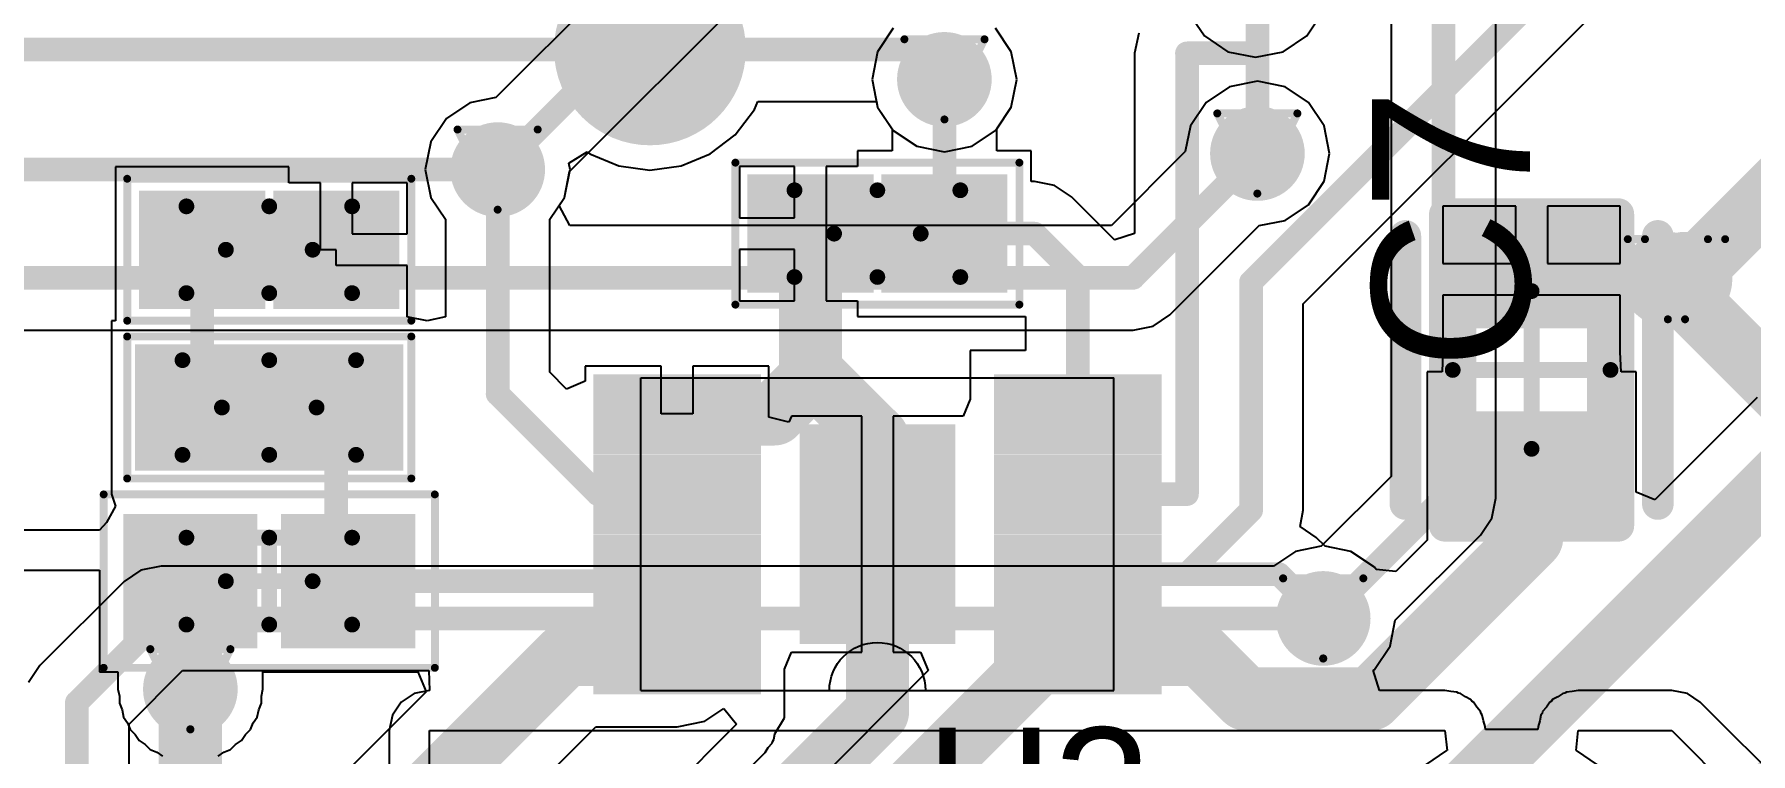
# Model space of a CAD drawing. Header units: millimetres. Extents: x 9.6 to 105, y 7.6 to 66.9.
# Drawn here: x 84.62 to 95.5, y 15.09 to 19.65 of the extents above; entities that cross this region are included whole.
import ezdxf

# ---------------------------------------------------------------- set-up
doc = ezdxf.new("R2010")
doc.units = ezdxf.units.MM
for name, color, linetype in [('BottomLayer', 5, 'Continuous'), ('BottomPaste', 16, 'Continuous'), ('BottomSolder', 6, 'Continuous'), ('DrillDrawing', 1, 'Continuous'), ('Mechanical13', 56, 'Continuous'), ('Mechanical15', 56, 'Continuous'), ('Mechanical16', 56, 'Continuous'), ('Mechanical2', 216, 'Continuous'), ('Mechanical3', 76, 'Continuous'), ('Mechanical5', 56, 'Continuous'), ('TopLayer', 1, 'Continuous'), ('TopOverlay', 2, 'Continuous'), ('TopPaste', 8, 'Continuous'), ('TopSolder', 216, 'Continuous'), ('ViaHoleLayer', 16, 'Continuous')]:
    doc.layers.add(name, color=color, linetype=linetype)
doc.styles.add('Arial', font='arial.ttf', dxfattribs={"height": 0.2})

msp = doc.modelspace()

# ---------------------------------------------------------------- hatches: boundary and pattern name
at = {"layer": 'BottomLayer'}
h = msp.add_hatch(color=5, dxfattribs=at)
edge = h.paths.add_edge_path()
edge.add_arc((88.519, 19.558), 0.508, 0, 360)
h = msp.add_hatch(color=5, dxfattribs=at)
edge = h.paths.add_edge_path()
edge.add_arc((90.385, 19.368), 0.2, 0, 360)
h = msp.add_hatch(color=5, dxfattribs=at)
edge = h.paths.add_edge_path()
edge.add_arc((92.369, 18.898), 0.2, 0, 360)
h = msp.add_hatch(color=5, dxfattribs=at)
edge = h.paths.add_edge_path()
edge.add_arc((87.554, 18.796), 0.2, 0, 360)
h = msp.add_hatch(color=5, dxfattribs=at)
edge = h.paths.add_edge_path()
edge.add_arc((94.971, 18.101), 0.2, 0, 360)
h = msp.add_hatch(color=5, dxfattribs=at)
edge = h.paths.add_edge_path()
edge.add_arc((95.079, 18.101), 0.2, 0, 360)
h = msp.add_hatch(color=5, dxfattribs=at)
edge = h.paths.add_edge_path()
edge.add_arc((92.786, 15.951), 0.2, 0, 360)
h = msp.add_hatch(color=5, dxfattribs=at)
edge = h.paths.add_edge_path()
edge.add_arc((85.606, 15.502), 0.2, 0, 360)
at = {"layer": 'BottomPaste'}
h = msp.add_hatch(color=16, dxfattribs=at)
edge = h.paths.add_edge_path()
edge.add_arc((88.519, 19.558), 0.458, 0, 360)
at = {"layer": 'BottomSolder'}
h = msp.add_hatch(color=6, dxfattribs=at)
edge = h.paths.add_edge_path()
edge.add_arc((88.519, 19.558), 0.608, 0, 360)
h = msp.add_hatch(color=6, dxfattribs=at)
edge = h.paths.add_edge_path()
edge.add_arc((90.385, 19.368), 0.3, 0, 360)
h = msp.add_hatch(color=6, dxfattribs=at)
edge = h.paths.add_edge_path()
edge.add_arc((92.369, 18.898), 0.3, 0, 360)
h = msp.add_hatch(color=6, dxfattribs=at)
edge = h.paths.add_edge_path()
edge.add_arc((87.554, 18.796), 0.3, 0, 360)
h = msp.add_hatch(color=6, dxfattribs=at)
edge = h.paths.add_edge_path()
edge.add_arc((94.971, 18.101), 0.3, 0, 360)
h = msp.add_hatch(color=6, dxfattribs=at)
edge = h.paths.add_edge_path()
edge.add_arc((95.079, 18.101), 0.3, 0, 360)
h = msp.add_hatch(color=6, dxfattribs=at)
edge = h.paths.add_edge_path()
edge.add_arc((92.786, 15.951), 0.3, 0, 360)
h = msp.add_hatch(color=6, dxfattribs=at)
edge = h.paths.add_edge_path()
edge.add_arc((85.606, 15.502), 0.3, 0, 360)
at = {"layer": 'TopLayer'}
h = msp.add_hatch(color=1, dxfattribs=at)
edge = h.paths.add_edge_path()
edge.add_arc((90.385, 19.368), 0.2, 0, 360)
h = msp.add_hatch(color=1, dxfattribs=at)
edge = h.paths.add_edge_path()
edge.add_arc((92.369, 18.898), 0.2, 0, 360)
h = msp.add_hatch(color=1, dxfattribs=at)
edge = h.paths.add_edge_path()
edge.add_arc((87.554, 18.796), 0.2, 0, 360)
for points in [[(89.236, 18.115), (89.236, 18.665), (89.836, 18.665), (89.836, 18.115)], [(90.085, 18.115), (90.085, 18.665), (90.685, 18.665), (90.685, 18.115)], [(85.981, 18.563), (85.981, 18.013), (85.381, 18.013), (85.381, 18.563)], [(86.831, 18.563), (86.831, 18.013), (86.231, 18.013), (86.231, 18.563)], [(93.695, 17.789), (93.695, 18.414), (94.519, 18.414), (94.519, 17.789)], [(85.356, 16.988), (85.356, 17.588), (86.006, 17.588), (86.006, 16.988)], [(86.206, 16.988), (86.206, 17.588), (86.856, 17.588), (86.856, 16.988)], [(89.122, 17.094), (88.259, 17.094), (88.259, 17.399), (89.122, 17.399)], [(91.662, 17.094), (90.799, 17.094), (90.799, 17.399), (91.662, 17.399)], [(93.695, 16.639), (93.695, 17.264), (94.519, 17.264), (94.519, 16.639)], [(90.354, 15.888), (89.567, 15.888), (89.567, 17.082), (90.354, 17.082)], [(89.122, 16.586), (88.259, 16.586), (88.259, 16.891), (89.122, 16.891)], [(91.662, 16.586), (90.799, 16.586), (90.799, 16.891), (91.662, 16.891)], [(85.281, 15.862), (85.281, 16.512), (85.931, 16.512), (85.931, 15.862)], [(86.281, 15.862), (86.281, 16.512), (86.931, 16.512), (86.931, 15.862)], [(89.122, 16.078), (88.259, 16.078), (88.259, 16.383), (89.122, 16.383)], [(91.662, 16.078), (90.799, 16.078), (90.799, 16.383), (91.662, 16.383)], [(89.122, 15.57), (88.259, 15.57), (88.259, 15.875), (89.122, 15.875)], [(91.662, 15.57), (90.799, 15.57), (90.799, 15.875), (91.662, 15.875)]]:
    msp.add_hatch(color=1, dxfattribs=at).paths.add_polyline_path(points)
h = msp.add_hatch(color=1, dxfattribs=at)
edge = h.paths.add_edge_path()
edge.add_arc((94.971, 18.101), 0.2, 0, 360)
h = msp.add_hatch(color=1, dxfattribs=at)
edge = h.paths.add_edge_path()
edge.add_arc((95.079, 18.101), 0.2, 0, 360)
h = msp.add_hatch(color=1, dxfattribs=at)
edge = h.paths.add_edge_path()
edge.add_arc((92.786, 15.951), 0.2, 0, 360)
h = msp.add_hatch(color=1, dxfattribs=at)
edge = h.paths.add_edge_path()
edge.add_arc((85.606, 15.502), 0.2, 0, 360)
at = {"layer": 'TopPaste'}
for points in [[(89.286, 18.165), (89.286, 18.615), (89.786, 18.615), (89.786, 18.165)], [(90.135, 18.165), (90.135, 18.615), (90.635, 18.615), (90.635, 18.165)], [(85.931, 18.513), (85.931, 18.063), (85.431, 18.063), (85.431, 18.513)], [(86.781, 18.513), (86.781, 18.063), (86.281, 18.063), (86.281, 18.513)], [(93.695, 17.789), (93.695, 18.414), (94.519, 18.414), (94.519, 17.789)], [(85.406, 17.038), (85.406, 17.538), (85.956, 17.538), (85.956, 17.038)], [(86.256, 17.038), (86.256, 17.538), (86.806, 17.538), (86.806, 17.038)], [(89.072, 17.144), (88.309, 17.144), (88.309, 17.349), (89.072, 17.349)], [(91.612, 17.144), (90.849, 17.144), (90.849, 17.349), (91.612, 17.349)], [(93.695, 16.639), (93.695, 17.264), (94.519, 17.264), (94.519, 16.639)], [(90.304, 15.938), (89.617, 15.938), (89.617, 17.032), (90.304, 17.032)], [(89.072, 16.636), (88.309, 16.636), (88.309, 16.841), (89.072, 16.841)], [(91.612, 16.636), (90.849, 16.636), (90.849, 16.841), (91.612, 16.841)], [(85.331, 15.912), (85.331, 16.462), (85.881, 16.462), (85.881, 15.912)], [(86.331, 15.912), (86.331, 16.462), (86.881, 16.462), (86.881, 15.912)], [(89.072, 16.128), (88.309, 16.128), (88.309, 16.333), (89.072, 16.333)], [(91.612, 16.128), (90.849, 16.128), (90.849, 16.333), (91.612, 16.333)], [(89.072, 15.62), (88.309, 15.62), (88.309, 15.825), (89.072, 15.825)], [(91.612, 15.62), (90.849, 15.62), (90.849, 15.825), (91.612, 15.825)]]:
    msp.add_hatch(color=8, dxfattribs=at).paths.add_polyline_path(points)
at = {"layer": 'TopSolder'}
h = msp.add_hatch(color=216, dxfattribs=at)
edge = h.paths.add_edge_path()
edge.add_arc((90.385, 19.368), 0.3, 0, 360)
h = msp.add_hatch(color=216, dxfattribs=at)
edge = h.paths.add_edge_path()
edge.add_arc((92.369, 18.898), 0.3, 0, 360)
h = msp.add_hatch(color=216, dxfattribs=at)
edge = h.paths.add_edge_path()
edge.add_arc((87.554, 18.796), 0.3, 0, 360)
for points in [[(89.136, 18.015), (89.136, 18.765), (89.936, 18.765), (89.936, 18.015)], [(89.985, 18.015), (89.985, 18.765), (90.785, 18.765), (90.785, 18.015)], [(86.081, 18.663), (86.081, 17.913), (85.281, 17.913), (85.281, 18.663)], [(86.931, 18.663), (86.931, 17.913), (86.131, 17.913), (86.131, 18.663)], [(93.695, 17.789), (93.695, 18.414), (94.519, 18.414), (94.519, 17.789)], [(85.256, 16.888), (85.256, 17.688), (86.106, 17.688), (86.106, 16.888)], [(86.106, 16.888), (86.106, 17.688), (86.956, 17.688), (86.956, 16.888)], [(89.222, 16.994), (88.159, 16.994), (88.159, 17.499), (89.222, 17.499)], [(91.762, 16.994), (90.699, 16.994), (90.699, 17.499), (91.762, 17.499)], [(93.695, 16.639), (93.695, 17.264), (94.519, 17.264), (94.519, 16.639)], [(90.454, 15.788), (89.467, 15.788), (89.467, 17.182), (90.454, 17.182)], [(89.222, 16.486), (88.159, 16.486), (88.159, 16.991), (89.222, 16.991)], [(91.762, 16.486), (90.699, 16.486), (90.699, 16.991), (91.762, 16.991)], [(85.181, 15.762), (85.181, 16.612), (86.031, 16.612), (86.031, 15.762)], [(86.181, 15.762), (86.181, 16.612), (87.031, 16.612), (87.031, 15.762)], [(89.222, 15.978), (88.159, 15.978), (88.159, 16.483), (89.222, 16.483)], [(91.762, 15.978), (90.699, 15.978), (90.699, 16.483), (91.762, 16.483)], [(89.222, 15.47), (88.159, 15.47), (88.159, 15.975), (89.222, 15.975)], [(91.762, 15.47), (90.699, 15.47), (90.699, 15.975), (91.762, 15.975)]]:
    msp.add_hatch(color=216, dxfattribs=at).paths.add_polyline_path(points)
h = msp.add_hatch(color=216, dxfattribs=at)
edge = h.paths.add_edge_path()
edge.add_arc((94.971, 18.101), 0.3, 0, 360)
h = msp.add_hatch(color=216, dxfattribs=at)
edge = h.paths.add_edge_path()
edge.add_arc((95.079, 18.101), 0.3, 0, 360)
h = msp.add_hatch(color=216, dxfattribs=at)
edge = h.paths.add_edge_path()
edge.add_arc((92.786, 15.951), 0.3, 0, 360)
h = msp.add_hatch(color=216, dxfattribs=at)
edge = h.paths.add_edge_path()
edge.add_arc((85.606, 15.502), 0.3, 0, 360)
at = {"layer": 'ViaHoleLayer'}
h = msp.add_hatch(color=16, dxfattribs=at)
edge = h.paths.add_edge_path()
edge.add_arc((90.385, 19.368), 0.1, 0, 360)
h = msp.add_hatch(color=16, dxfattribs=at)
edge = h.paths.add_edge_path()
edge.add_arc((92.369, 18.898), 0.1, 0, 360)
h = msp.add_hatch(color=16, dxfattribs=at)
edge = h.paths.add_edge_path()
edge.add_arc((87.554, 18.796), 0.1, 0, 360)
h = msp.add_hatch(color=16, dxfattribs=at)
edge = h.paths.add_edge_path()
edge.add_arc((94.971, 18.101), 0.1, 0, 360)
h = msp.add_hatch(color=16, dxfattribs=at)
edge = h.paths.add_edge_path()
edge.add_arc((95.079, 18.101), 0.1, 0, 360)
h = msp.add_hatch(color=16, dxfattribs=at)
edge = h.paths.add_edge_path()
edge.add_arc((92.786, 15.951), 0.1, 0, 360)
h = msp.add_hatch(color=16, dxfattribs=at)
edge = h.paths.add_edge_path()
edge.add_arc((85.606, 15.502), 0.1, 0, 360)

# ---------------------------------------------------------------- linework, layer by layer
at = {"layer": 'BottomLayer'}
for p, q in [((93.88, 16.713), (93.88, 21.91)), ((93.217, 20.192), (93.217, 16.85)), ((90.809, 19.543), (90.71, 19.692)), ((91.933, 19.792), (92.033, 19.643)), ((92.682, 19.643), (92.781, 19.792)), ((92.033, 19.643), (92.182, 19.543)), ((92.533, 19.543), (92.682, 19.643)), ((90.844, 19.368), (90.809, 19.543)), ((92.182, 19.543), (92.357, 19.508)), ((92.357, 19.508), (92.533, 19.543)), ((90.809, 19.192), (90.844, 19.368)), ((92.193, 19.321), (92.044, 19.222)), ((92.369, 19.356), (92.193, 19.321)), ((92.544, 19.321), (92.369, 19.356)), ((92.693, 19.222), (92.544, 19.321)), ((89.06, 19.017), (89.181, 19.176)), ((89.181, 19.176), (89.202, 19.227)), ((89.202, 19.227), (89.955, 19.227)), ((89.955, 19.227), (89.962, 19.192)), ((89.962, 19.192), (90.061, 19.043)), ((90.71, 19.043), (90.809, 19.192)), ((92.044, 19.222), (91.945, 19.073)), ((92.792, 19.073), (92.693, 19.222)), ((90.061, 19.043), (90.21, 18.944)), ((90.561, 18.944), (90.71, 19.043)), ((91.945, 19.073), (91.912, 18.91)), ((92.827, 18.898), (92.792, 19.073)), ((88.901, 18.896), (89.06, 19.017)), ((90.21, 18.944), (90.385, 18.909)), ((90.385, 18.909), (90.561, 18.944)), ((88.004, 18.837), (88.12, 18.909)), ((88.013, 18.796), (88.004, 18.837)), ((88.12, 18.909), (88.137, 18.896)), ((88.137, 18.896), (88.321, 18.82)), ((88.717, 18.82), (88.901, 18.896)), ((91.912, 18.91), (91.444, 18.442)), ((92.792, 18.722), (92.827, 18.898)), ((87.978, 18.62), (88.013, 18.796)), ((88.321, 18.82), (88.519, 18.793)), ((88.519, 18.793), (88.717, 18.82)), ((92.693, 18.573), (92.792, 18.722)), ((87.943, 18.569), (87.978, 18.62)), ((88.011, 18.442), (87.943, 18.569)), ((92.544, 18.474), (92.693, 18.573)), ((91.444, 18.442), (88.011, 18.442)), ((91.815, 17.876), (92.381, 18.441)), ((92.381, 18.441), (92.544, 18.474)), ((91.708, 17.804), (91.815, 17.876)), ((83.643, 17.779), (91.581, 17.779)), ((91.581, 17.779), (91.708, 17.804)), ((93.217, 16.85), (92.774, 16.408)), ((93.854, 16.586), (93.88, 16.713)), ((93.783, 16.479), (93.854, 16.586)), ((93.243, 15.939), (93.783, 16.479)), ((92.611, 16.375), (92.472, 16.283)), ((92.774, 16.408), (92.611, 16.375)), ((85.293, 16.257), (85.186, 16.186)), ((85.42, 16.283), (85.293, 16.257)), ((92.472, 16.283), (85.42, 16.283)), ((85.186, 16.186), (84.652, 15.652)), ((93.21, 15.776), (93.243, 15.939)), ((93.111, 15.627), (93.21, 15.776)), ((84.652, 15.652), (84.581, 15.545)), ((85.218, 15.281), (85.557, 15.62)), ((85.557, 15.62), (87.117, 15.62)), ((87.117, 15.62), (87.122, 15.495)), ((93.103, 15.622), (93.111, 15.627)), ((93.142, 15.495), (93.103, 15.622)), ((87.024, 15.475), (86.942, 15.42)), ((87.122, 15.495), (87.024, 15.475)), ((93.558, 15.495), (93.142, 15.495)), ((93.595, 15.488), (93.558, 15.495)), ((93.632, 15.484), (93.595, 15.488)), ((93.643, 15.478), (93.632, 15.484)), ((93.656, 15.475), (93.643, 15.478)), ((93.687, 15.455), (93.656, 15.475)), ((93.72, 15.437), (93.687, 15.455)), ((94.273, 15.455), (94.24, 15.437)), ((94.304, 15.475), (94.273, 15.455)), ((94.317, 15.478), (94.304, 15.475)), ((94.328, 15.484), (94.317, 15.478)), ((94.365, 15.488), (94.328, 15.484)), ((94.402, 15.495), (94.365, 15.488)), ((94.996, 15.495), (94.402, 15.495)), ((95.094, 15.475), (94.996, 15.495)), ((95.176, 15.42), (95.094, 15.475)), ((86.942, 15.42), (86.887, 15.338)), ((93.728, 15.427), (93.72, 15.437)), ((93.738, 15.42), (93.728, 15.427)), ((93.759, 15.389), (93.738, 15.42)), ((93.783, 15.36), (93.759, 15.389)), ((93.787, 15.348), (93.783, 15.36)), ((93.794, 15.338), (93.787, 15.348)), ((94.173, 15.348), (94.166, 15.338)), ((94.177, 15.36), (94.173, 15.348)), ((94.201, 15.389), (94.177, 15.36)), ((94.222, 15.42), (94.201, 15.389)), ((94.232, 15.427), (94.222, 15.42)), ((94.24, 15.437), (94.232, 15.427)), ((96.809, 13.788), (95.176, 15.42)), ((85.218, 12.947), (85.218, 15.281)), ((86.887, 15.338), (86.867, 15.24)), ((86.867, 15.24), (86.867, 12.574)), ((87.122, 12.574), (87.122, 15.24)), ((87.122, 15.24), (93.558, 15.24)), ((93.558, 15.24), (93.571, 15.113)), ((93.801, 15.301), (93.794, 15.338)), ((93.812, 15.265), (93.801, 15.301)), ((93.814, 15.246), (93.812, 15.265)), ((94.146, 15.246), (93.814, 15.246)), ((94.148, 15.265), (94.146, 15.246)), ((94.159, 15.301), (94.148, 15.265)), ((94.166, 15.338), (94.159, 15.301)), ((94.389, 15.113), (94.402, 15.24)), ((94.402, 15.24), (94.996, 15.24)), ((94.996, 15.24), (96.629, 13.607)), ((93.568, 15.113), (93.435, 15.023)), ((93.571, 15.113), (93.568, 15.113)), ((94.392, 15.113), (94.389, 15.113)), ((94.525, 15.023), (94.392, 15.113))]:
    msp.add_line(p, q, dxfattribs=at)
for points, const_width in [([(93.548, 16.713), (93.548, 22.047)], 0.15), ([(95.079, 18.101), (97.231, 20.253)], 0.4), ([(83.566, 19.558), (88.519, 19.558)], 0.15), ([(88.519, 19.558), (90.195, 19.558)], 0.15), ([(90.195, 19.558), (90.385, 19.368)], 0.15), ([(91.581, 18.11), (92.369, 18.898)], 0.15), ([(83.439, 18.796), (87.554, 18.796)], 0.15), ([(94.971, 18.101), (97.705, 15.367)], 0.4), ([(82.677, 18.11), (91.581, 18.11)], 0.15), ([(92.786, 15.951), (93.548, 16.713)], 0.15), ([(84.887, 15.418), (85.42, 15.951)], 0.15), ([(85.42, 15.951), (92.786, 15.951)], 0.15), ([(85.606, 12.568), (85.606, 15.502)], 0.4), ([(84.887, 10.16), (84.887, 15.418)], 0.15)]:
    msp.add_lwpolyline(points, dxfattribs=dict(at, const_width=const_width))
for points, const_width in [([(88.481, 19.558, 1), (88.557, 19.558, 1)], 0.075), ([(88.481, 19.558, 1), (88.557, 19.558, 1)], 0.075), ([(90.158, 19.558, 1), (90.233, 19.558, 1)], 0.075), ([(90.158, 19.558, 1), (90.233, 19.558, 1)], 0.075), ([(90.348, 19.368, 1), (90.423, 19.368, 1)], 0.075), ([(92.331, 18.898, 1), (92.406, 18.898, 1)], 0.075), ([(87.516, 18.796, 1), (87.591, 18.796, 1)], 0.075), ([(94.871, 18.101, 1), (95.071, 18.101, 1)], 0.2), ([(94.979, 18.101, 1), (95.179, 18.101, 1)], 0.2), ([(91.544, 18.11, 1), (91.619, 18.11, 1)], 0.075), ([(91.544, 18.11, 1), (91.619, 18.11, 1)], 0.075), ([(93.511, 16.713, 1), (93.586, 16.713, 1)], 0.075), ([(93.511, 16.713, 1), (93.586, 16.713, 1)], 0.075), ([(85.383, 15.951, 1), (85.458, 15.951, 1)], 0.075), ([(85.383, 15.951, 1), (85.458, 15.951, 1)], 0.075), ([(92.749, 15.951, 1), (92.824, 15.951, 1)], 0.075), ([(92.749, 15.951, 1), (92.824, 15.951, 1)], 0.075), ([(85.506, 15.502, 1), (85.706, 15.502, 1)], 0.2), ([(84.849, 15.418, 1), (84.924, 15.418, 1)], 0.075), ([(84.849, 15.418, 1), (84.924, 15.418, 1)], 0.075)]:
    msp.add_lwpolyline(points, format="xyb", close=True, dxfattribs=dict(at, const_width=const_width))
at = {"layer": 'DrillDrawing', "const_width": 0.0508}
for points in [[(90.131, 19.622), (90.639, 19.622)], [(90.131, 19.622), (90.385, 19.114)], [(90.385, 19.114), (90.639, 19.622)], [(92.115, 19.152), (92.623, 19.152)], [(92.115, 19.152), (92.369, 18.644)], [(92.369, 18.644), (92.623, 19.152)], [(87.3, 19.05), (87.808, 19.05)], [(87.3, 19.05), (87.554, 18.542)], [(87.554, 18.542), (87.808, 19.05)], [(94.717, 18.355), (95.225, 18.355)], [(94.717, 18.355), (94.971, 17.847)], [(94.825, 18.355), (95.333, 18.355)], [(94.825, 18.355), (95.079, 17.847)], [(94.971, 17.847), (95.225, 18.355)], [(95.079, 17.847), (95.333, 18.355)], [(92.532, 16.205), (93.04, 16.205)], [(92.532, 16.205), (92.786, 15.697)], [(92.786, 15.697), (93.04, 16.205)], [(85.352, 15.756), (85.86, 15.756)], [(85.352, 15.756), (85.606, 15.248)], [(85.606, 15.248), (85.86, 15.756)]]:
    msp.add_lwpolyline(points, dxfattribs=at)
at = {"layer": 'DrillDrawing', "const_width": 0.0254}
for points in [[(90.119, 19.622, 1), (90.144, 19.622, 1)], [(90.119, 19.622, 1), (90.144, 19.622, 1)], [(90.627, 19.622, 1), (90.652, 19.622, 1)], [(90.627, 19.622, 1), (90.652, 19.622, 1)], [(92.102, 19.152, 1), (92.127, 19.152, 1)], [(92.102, 19.152, 1), (92.127, 19.152, 1)], [(92.61, 19.152, 1), (92.635, 19.152, 1)], [(92.61, 19.152, 1), (92.635, 19.152, 1)], [(87.287, 19.05, 1), (87.312, 19.05, 1)], [(87.287, 19.05, 1), (87.312, 19.05, 1)], [(87.795, 19.05, 1), (87.82, 19.05, 1)], [(87.795, 19.05, 1), (87.82, 19.05, 1)], [(90.373, 19.114, 1), (90.398, 19.114, 1)], [(90.373, 19.114, 1), (90.398, 19.114, 1)], [(92.356, 18.644, 1), (92.381, 18.644, 1)], [(92.356, 18.644, 1), (92.381, 18.644, 1)], [(87.541, 18.542, 1), (87.566, 18.542, 1)], [(87.541, 18.542, 1), (87.566, 18.542, 1)], [(94.704, 18.355, 1), (94.729, 18.355, 1)], [(94.704, 18.355, 1), (94.729, 18.355, 1)], [(94.813, 18.355, 1), (94.838, 18.355, 1)], [(94.813, 18.355, 1), (94.838, 18.355, 1)], [(95.212, 18.355, 1), (95.237, 18.355, 1)], [(95.212, 18.355, 1), (95.237, 18.355, 1)], [(95.321, 18.355, 1), (95.346, 18.355, 1)], [(95.321, 18.355, 1), (95.346, 18.355, 1)], [(94.958, 17.847, 1), (94.983, 17.847, 1)], [(94.958, 17.847, 1), (94.983, 17.847, 1)], [(95.067, 17.847, 1), (95.092, 17.847, 1)], [(95.067, 17.847, 1), (95.092, 17.847, 1)], [(92.519, 16.205, 1), (92.545, 16.205, 1)], [(92.519, 16.205, 1), (92.545, 16.205, 1)], [(93.028, 16.205, 1), (93.053, 16.205, 1)], [(93.028, 16.205, 1), (93.053, 16.205, 1)], [(85.339, 15.756, 1), (85.365, 15.756, 1)], [(85.339, 15.756, 1), (85.365, 15.756, 1)], [(85.847, 15.756, 1), (85.873, 15.756, 1)], [(85.847, 15.756, 1), (85.873, 15.756, 1)], [(92.773, 15.697, 1), (92.799, 15.697, 1)], [(92.773, 15.697, 1), (92.799, 15.697, 1)], [(85.593, 15.248, 1), (85.619, 15.248, 1)], [(85.593, 15.248, 1), (85.619, 15.248, 1)]]:
    msp.add_lwpolyline(points, format="xyb", close=True, dxfattribs=at)
at = {"layer": 'Mechanical13', "const_width": 0.1}
for points in [[(89.435, 18.115), (89.435, 18.665)], [(89.435, 18.665), (90.486, 18.665)], [(90.486, 18.115), (90.486, 18.665)], [(85.581, 18.013), (85.581, 18.563)], [(85.581, 18.563), (86.631, 18.563)], [(86.631, 18.013), (86.631, 18.563)], [(85.581, 18.013), (86.631, 18.013)], [(89.435, 18.115), (90.486, 18.115)], [(85.556, 16.988), (85.556, 17.588)], [(85.556, 17.588), (86.656, 17.588)], [(86.656, 16.988), (86.656, 17.588)], [(85.556, 16.988), (86.656, 16.988)], [(85.581, 15.912), (85.581, 16.463)], [(85.581, 16.463), (86.631, 16.463)], [(86.631, 15.912), (86.631, 16.463)], [(85.581, 15.912), (86.631, 15.912)]]:
    msp.add_lwpolyline(points, dxfattribs=at)
at = {"layer": 'Mechanical13', "const_width": 0.05}
for points in [[(89.41, 18.665, 1), (89.46, 18.665, 1)], [(89.41, 18.665, 1), (89.46, 18.665, 1)], [(90.461, 18.665, 1), (90.511, 18.665, 1)], [(90.461, 18.665, 1), (90.511, 18.665, 1)], [(85.556, 18.563, 1), (85.606, 18.563, 1)], [(85.556, 18.563, 1), (85.606, 18.563, 1)], [(86.606, 18.563, 1), (86.656, 18.563, 1)], [(86.606, 18.563, 1), (86.656, 18.563, 1)], [(85.556, 18.013, 1), (85.606, 18.013, 1)], [(85.556, 18.013, 1), (85.606, 18.013, 1)], [(86.606, 18.013, 1), (86.656, 18.013, 1)], [(86.606, 18.013, 1), (86.656, 18.013, 1)], [(89.41, 18.115, 1), (89.46, 18.115, 1)], [(89.41, 18.115, 1), (89.46, 18.115, 1)], [(90.461, 18.115, 1), (90.511, 18.115, 1)], [(90.461, 18.115, 1), (90.511, 18.115, 1)], [(85.531, 17.588, 1), (85.581, 17.588, 1)], [(85.531, 17.588, 1), (85.581, 17.588, 1)], [(86.631, 17.588, 1), (86.681, 17.588, 1)], [(86.631, 17.588, 1), (86.681, 17.588, 1)], [(85.531, 16.988, 1), (85.581, 16.988, 1)], [(85.531, 16.988, 1), (85.581, 16.988, 1)], [(86.631, 16.988, 1), (86.681, 16.988, 1)], [(86.631, 16.988, 1), (86.681, 16.988, 1)], [(85.556, 16.463, 1), (85.606, 16.463, 1)], [(85.556, 16.463, 1), (85.606, 16.463, 1)], [(86.606, 16.463, 1), (86.656, 16.463, 1)], [(86.606, 16.463, 1), (86.656, 16.463, 1)], [(85.556, 15.912, 1), (85.606, 15.912, 1)], [(85.556, 15.912, 1), (85.606, 15.912, 1)], [(86.606, 15.912, 1), (86.656, 15.912, 1)], [(86.606, 15.912, 1), (86.656, 15.912, 1)]]:
    msp.add_lwpolyline(points, format="xyb", close=True, dxfattribs=at)
at = {"layer": 'Mechanical13'}
for points in [[(88.462, 17.475), (91.459, 17.475)], [(88.462, 15.494), (88.462, 17.475)], [(91.459, 15.494), (91.459, 17.475)], [(88.462, 15.494), (89.656, 15.494)], [(89.656, 15.494), (90.265, 15.494)], [(90.265, 15.494), (91.459, 15.494)]]:
    msp.add_lwpolyline(points, dxfattribs=at)
for points in [[(88.462, 17.475, 1), (88.462, 17.475, 1)], [(88.462, 17.475, 1), (88.462, 17.475, 1)], [(91.459, 17.475, 1), (91.459, 17.475, 1)], [(91.459, 17.475, 1), (91.459, 17.475, 1)], [(88.462, 15.494, 1), (88.462, 15.494, 1)], [(88.462, 15.494, 1), (88.462, 15.494, 1)], [(89.656, 15.494, 1), (89.656, 15.494, 1)], [(89.656, 15.494, 1), (89.656, 15.494, 1)], [(89.656, 15.494, 1), (89.656, 15.494, 1)], [(90.265, 15.494, 1), (90.265, 15.494, 1)], [(90.265, 15.494, 1), (90.265, 15.494, 1)], [(90.265, 15.494, 1), (90.265, 15.494, 1)], [(91.459, 15.494, 1), (91.459, 15.494, 1)], [(91.459, 15.494, 1), (91.459, 15.494, 1)]]:
    msp.add_lwpolyline(points, format="xyb", close=True, dxfattribs=at)
msp.add_lwpolyline([(89.656, 15.494, -1), (90.265, 15.494)], format="xyb", dxfattribs=at)
at = {"layer": 'Mechanical15'}
for points, const_width in [([(89.06, 17.94), (89.06, 18.84)], 0.05), ([(89.06, 18.84), (90.861, 18.84)], 0.05), ([(90.861, 17.94), (90.861, 18.84)], 0.05), ([(85.206, 17.838), (85.206, 18.738)], 0.05), ([(85.206, 18.738), (87.006, 18.738)], 0.05), ([(87.006, 17.838), (87.006, 18.738)], 0.05), ([(89.961, 18.115), (89.961, 18.665)], 0.1), ([(86.106, 18.013), (86.106, 18.563)], 0.1), ([(89.686, 18.39), (90.235, 18.39)], 0.1), ([(85.831, 18.288), (86.381, 18.288)], 0.1), ([(89.06, 17.94), (90.861, 17.94)], 0.05), ([(85.206, 17.838), (87.006, 17.838)], 0.05), ([(85.206, 16.838), (85.206, 17.738)], 0.05), ([(85.206, 17.738), (87.006, 17.738)], 0.05), ([(87.006, 16.838), (87.006, 17.738)], 0.05), ([(86.106, 16.988), (86.106, 17.588)], 0.1), ([(85.806, 17.288), (86.406, 17.288)], 0.1), ([(85.206, 16.838), (87.006, 16.838)], 0.05), ([(85.056, 15.638), (85.056, 16.737)], 0.05), ([(85.056, 16.737), (87.156, 16.737)], 0.05), ([(87.156, 15.638), (87.156, 16.737)], 0.05), ([(86.106, 15.912), (86.106, 16.463)], 0.1), ([(85.831, 16.187), (86.381, 16.187)], 0.1), ([(85.056, 15.638), (87.156, 15.638)], 0.05)]:
    msp.add_lwpolyline(points, dxfattribs=dict(at, const_width=const_width))
for points, const_width in [([(89.048, 18.84, 1), (89.073, 18.84, 1)], 0.025), ([(89.048, 18.84, 1), (89.073, 18.84, 1)], 0.025), ([(90.848, 18.84, 1), (90.873, 18.84, 1)], 0.025), ([(90.848, 18.84, 1), (90.873, 18.84, 1)], 0.025), ([(85.193, 18.738, 1), (85.218, 18.738, 1)], 0.025), ([(85.193, 18.738, 1), (85.218, 18.738, 1)], 0.025), ([(86.994, 18.738, 1), (87.019, 18.738, 1)], 0.025), ([(86.994, 18.738, 1), (87.019, 18.738, 1)], 0.025), ([(89.936, 18.665, 1), (89.985, 18.665, 1)], 0.05), ([(86.081, 18.563, 1), (86.131, 18.563, 1)], 0.05), ([(89.661, 18.39, 1), (89.711, 18.39, 1)], 0.05), ([(90.21, 18.39, 1), (90.26, 18.39, 1)], 0.05), ([(85.806, 18.288, 1), (85.856, 18.288, 1)], 0.05), ([(86.356, 18.288, 1), (86.406, 18.288, 1)], 0.05), ([(86.081, 18.013, 1), (86.131, 18.013, 1)], 0.05), ([(89.936, 18.115, 1), (89.985, 18.115, 1)], 0.05), ([(89.048, 17.94, 1), (89.073, 17.94, 1)], 0.025), ([(89.048, 17.94, 1), (89.073, 17.94, 1)], 0.025), ([(90.848, 17.94, 1), (90.873, 17.94, 1)], 0.025), ([(90.848, 17.94, 1), (90.873, 17.94, 1)], 0.025), ([(85.193, 17.838, 1), (85.218, 17.838, 1)], 0.025), ([(85.193, 17.838, 1), (85.218, 17.838, 1)], 0.025), ([(86.994, 17.838, 1), (87.019, 17.838, 1)], 0.025), ([(86.994, 17.838, 1), (87.019, 17.838, 1)], 0.025), ([(85.193, 17.738, 1), (85.218, 17.738, 1)], 0.025), ([(85.193, 17.738, 1), (85.218, 17.738, 1)], 0.025), ([(86.994, 17.738, 1), (87.019, 17.738, 1)], 0.025), ([(86.994, 17.738, 1), (87.019, 17.738, 1)], 0.025), ([(86.081, 17.588, 1), (86.131, 17.588, 1)], 0.05), ([(85.781, 17.288, 1), (85.831, 17.288, 1)], 0.05), ([(86.381, 17.288, 1), (86.431, 17.288, 1)], 0.05), ([(86.081, 16.988, 1), (86.131, 16.988, 1)], 0.05), ([(85.193, 16.838, 1), (85.218, 16.838, 1)], 0.025), ([(85.193, 16.838, 1), (85.218, 16.838, 1)], 0.025), ([(86.994, 16.838, 1), (87.019, 16.838, 1)], 0.025), ([(86.994, 16.838, 1), (87.019, 16.838, 1)], 0.025), ([(85.044, 16.737, 1), (85.069, 16.737, 1)], 0.025), ([(85.044, 16.737, 1), (85.069, 16.737, 1)], 0.025), ([(87.143, 16.737, 1), (87.168, 16.737, 1)], 0.025), ([(87.143, 16.737, 1), (87.168, 16.737, 1)], 0.025), ([(86.081, 16.463, 1), (86.131, 16.463, 1)], 0.05), ([(85.806, 16.187, 1), (85.856, 16.187, 1)], 0.05), ([(86.356, 16.187, 1), (86.406, 16.187, 1)], 0.05), ([(86.081, 15.912, 1), (86.131, 15.912, 1)], 0.05), ([(85.044, 15.638, 1), (85.069, 15.638, 1)], 0.025), ([(85.044, 15.638, 1), (85.069, 15.638, 1)], 0.025), ([(87.143, 15.638, 1), (87.168, 15.638, 1)], 0.025), ([(87.143, 15.638, 1), (87.168, 15.638, 1)], 0.025)]:
    msp.add_lwpolyline(points, format="xyb", close=True, dxfattribs=dict(at, const_width=const_width))
at = {"layer": 'Mechanical16', "const_width": 0.1}
for points in [[(94.107, 17.026), (94.107, 18.026)], [(93.607, 17.526), (94.607, 17.526)]]:
    msp.add_lwpolyline(points, dxfattribs=at)
at = {"layer": 'Mechanical16', "const_width": 0.05}
for points in [[(94.082, 18.026, 1), (94.132, 18.026, 1)], [(93.582, 17.526, 1), (93.632, 17.526, 1)], [(94.582, 17.526, 1), (94.632, 17.526, 1)], [(94.082, 17.026, 1), (94.132, 17.026, 1)]]:
    msp.add_lwpolyline(points, format="xyb", close=True, dxfattribs=at)
at = {"layer": 'Mechanical2', "const_width": 0.2}
for points in [[(93.657, 18.376), (94.557, 18.376)], [(93.657, 16.676), (93.657, 18.376)], [(94.557, 16.676), (94.557, 18.376)], [(93.657, 16.676), (94.557, 16.676)]]:
    msp.add_lwpolyline(points, dxfattribs=at)
at = {"layer": 'Mechanical2', "const_width": 0.1}
for points in [[(93.607, 18.376, 1), (93.707, 18.376, 1)], [(93.607, 18.376, 1), (93.707, 18.376, 1)], [(94.507, 18.376, 1), (94.607, 18.376, 1)], [(94.507, 18.376, 1), (94.607, 18.376, 1)], [(93.607, 16.676, 1), (93.707, 16.676, 1)], [(93.607, 16.676, 1), (93.707, 16.676, 1)], [(94.507, 16.676, 1), (94.607, 16.676, 1)], [(94.507, 16.676, 1), (94.607, 16.676, 1)]]:
    msp.add_lwpolyline(points, format="xyb", close=True, dxfattribs=at)
at = {"layer": 'Mechanical3', "const_width": 0.2}
for points in [[(93.557, 18.514), (94.657, 18.514)], [(93.557, 16.538), (93.557, 18.514)], [(94.657, 16.538), (94.657, 18.514)], [(93.557, 16.538), (94.657, 16.538)]]:
    msp.add_lwpolyline(points, dxfattribs=at)
at = {"layer": 'Mechanical3', "const_width": 0.1}
for points in [[(93.507, 18.514, 1), (93.607, 18.514, 1)], [(93.507, 18.514, 1), (93.607, 18.514, 1)], [(94.607, 18.514, 1), (94.707, 18.514, 1)], [(94.607, 18.514, 1), (94.707, 18.514, 1)], [(93.507, 16.538, 1), (93.607, 16.538, 1)], [(93.507, 16.538, 1), (93.607, 16.538, 1)], [(94.607, 16.538, 1), (94.707, 16.538, 1)], [(94.607, 16.538, 1), (94.707, 16.538, 1)]]:
    msp.add_lwpolyline(points, format="xyb", close=True, dxfattribs=at)
at = {"layer": 'Mechanical5', "const_width": 0.2}
for points in [[(93.557, 18.514), (94.657, 18.514)], [(93.557, 16.538), (93.557, 18.514)], [(94.657, 16.538), (94.657, 18.514)], [(93.557, 16.538), (94.657, 16.538)]]:
    msp.add_lwpolyline(points, dxfattribs=at)
at = {"layer": 'Mechanical5', "const_width": 0.1}
for points in [[(93.507, 18.514, 1), (93.607, 18.514, 1)], [(93.507, 18.514, 1), (93.607, 18.514, 1)], [(94.607, 18.514, 1), (94.707, 18.514, 1)], [(94.607, 18.514, 1), (94.707, 18.514, 1)], [(93.507, 16.538, 1), (93.607, 16.538, 1)], [(93.507, 16.538, 1), (93.607, 16.538, 1)], [(94.607, 16.538, 1), (94.707, 16.538, 1)], [(94.607, 16.538, 1), (94.707, 16.538, 1)]]:
    msp.add_lwpolyline(points, format="xyb", close=True, dxfattribs=at)
at = {"layer": 'TopLayer'}
for p, q in [((88.887, 20.598), (87.542, 19.252)), ((88.01, 18.784), (89.259, 20.032)), ((90.061, 19.692), (89.962, 19.543)), ((90.809, 19.543), (90.71, 19.692)), ((92.66, 17.946), (94.503, 19.788)), ((91.617, 19.66), (91.591, 19.533)), ((89.962, 19.543), (89.927, 19.368)), ((90.844, 19.368), (90.809, 19.543)), ((91.591, 19.533), (91.591, 18.39)), ((89.927, 19.368), (89.962, 19.192)), ((90.809, 19.192), (90.844, 19.368)), ((87.378, 19.22), (87.229, 19.12)), ((87.542, 19.252), (87.378, 19.22)), ((89.962, 19.192), (90.054, 19.054)), ((90.717, 19.054), (90.809, 19.192)), ((87.229, 19.12), (87.13, 18.972)), ((90.054, 19.054), (90.054, 18.915)), ((90.717, 18.915), (90.717, 19.054)), ((87.13, 18.972), (87.095, 18.796)), ((90.054, 18.915), (89.835, 18.915)), ((89.835, 18.915), (89.835, 18.815)), ((90.935, 18.915), (90.717, 18.915)), ((90.935, 18.721), (90.935, 18.915)), ((86.231, 18.813), (85.131, 18.813)), ((85.131, 18.813), (85.131, 17.838)), ((86.231, 18.713), (86.231, 18.813)), ((86.431, 18.713), (86.231, 18.713)), ((86.431, 18.288), (86.431, 18.713)), ((86.981, 18.713), (86.631, 18.713)), ((86.631, 18.713), (86.631, 18.388)), ((86.981, 18.388), (86.981, 18.713)), ((87.095, 18.796), (87.13, 18.62)), ((87.978, 18.62), (88.01, 18.784)), ((89.436, 18.815), (89.086, 18.815)), ((89.086, 18.815), (89.086, 18.49)), ((89.436, 18.49), (89.436, 18.815)), ((89.835, 18.815), (89.636, 18.815)), ((89.636, 18.815), (89.636, 18.39)), ((90.957, 18.721), (90.935, 18.721)), ((91.084, 18.696), (90.957, 18.721)), ((87.13, 18.62), (87.222, 18.482)), ((87.885, 18.482), (87.978, 18.62)), ((91.191, 18.624), (91.084, 18.696)), ((91.464, 18.351), (91.191, 18.624)), ((94.007, 18.564), (93.544, 18.564)), ((93.544, 18.564), (93.544, 18.201)), ((94.007, 18.201), (94.007, 18.564)), ((94.669, 18.564), (94.207, 18.564)), ((94.207, 18.564), (94.207, 18.201)), ((94.669, 18.201), (94.669, 18.564)), ((86.631, 18.388), (86.981, 18.388)), ((87.222, 18.482), (87.222, 17.863)), ((87.885, 17.511), (87.885, 18.482)), ((89.086, 18.49), (89.436, 18.49)), ((89.636, 18.39), (89.636, 17.965)), ((91.591, 18.39), (91.466, 18.351)), ((86.531, 18.288), (86.431, 18.288)), ((86.531, 18.188), (86.531, 18.288)), ((89.436, 18.29), (89.086, 18.29)), ((89.086, 18.29), (89.086, 17.965)), ((89.436, 17.965), (89.436, 18.29)), ((91.466, 18.351), (91.464, 18.351)), ((86.981, 18.188), (86.531, 18.188)), ((86.981, 17.863), (86.981, 18.188)), ((93.544, 18.201), (94.007, 18.201)), ((94.207, 18.201), (94.669, 18.201)), ((89.086, 17.965), (89.436, 17.965)), ((89.636, 17.965), (89.835, 17.965)), ((89.835, 17.965), (89.835, 17.865)), ((94.107, 18.001), (93.544, 18.001)), ((93.544, 18.001), (93.544, 17.641)), ((94.669, 18.001), (94.107, 18.001)), ((94.669, 17.641), (94.669, 18.001)), ((86.989, 17.861), (86.981, 17.863)), ((87.106, 17.838), (86.989, 17.861)), ((87.222, 17.863), (87.106, 17.838)), ((89.835, 17.865), (90.899, 17.865)), ((90.899, 17.865), (90.899, 17.649)), ((92.66, 16.637), (92.66, 17.946)), ((85.131, 17.838), (85.106, 17.838)), ((85.106, 17.838), (85.106, 16.779)), ((90.899, 17.649), (90.549, 17.649)), ((90.549, 17.649), (90.549, 17.34)), ((93.544, 17.639), (93.54, 17.514)), ((93.544, 17.641), (93.544, 17.639)), ((94.669, 17.639), (94.669, 17.641)), ((94.674, 17.514), (94.669, 17.639)), ((88.591, 17.549), (88.109, 17.549)), ((88.109, 17.549), (88.109, 17.454)), ((88.591, 17.247), (88.591, 17.549)), ((89.272, 17.549), (88.791, 17.549)), ((88.791, 17.549), (88.791, 17.247)), ((89.272, 17.226), (89.272, 17.549)), ((87.991, 17.405), (87.885, 17.511)), ((88.109, 17.454), (87.991, 17.405)), ((93.54, 17.514), (93.445, 17.514)), ((93.445, 17.514), (93.445, 16.446)), ((94.769, 17.514), (94.674, 17.514)), ((94.769, 16.751), (94.769, 17.514)), ((90.549, 17.34), (90.504, 17.232)), ((95.536, 17.352), (94.887, 16.703)), ((88.791, 17.247), (88.591, 17.247)), ((89.399, 17.196), (89.272, 17.226)), ((89.417, 17.232), (89.399, 17.196)), ((89.861, 17.232), (89.417, 17.232)), ((89.861, 16.485), (89.861, 17.232)), ((90.504, 17.232), (90.061, 17.232)), ((90.061, 17.232), (90.061, 16.485)), ((85.106, 16.779), (85.106, 16.738)), ((85.131, 16.662), (85.075, 16.559)), ((85.106, 16.738), (85.106, 16.738)), ((85.106, 16.738), (85.131, 16.662)), ((94.887, 16.703), (94.769, 16.751)), ((85.075, 16.559), (85.031, 16.511)), ((92.64, 16.533), (92.66, 16.637)), ((85.031, 16.511), (77.216, 16.511)), ((89.861, 15.738), (89.861, 16.485)), ((90.061, 16.485), (90.061, 15.738)), ((92.741, 16.465), (92.64, 16.533)), ((92.798, 16.408), (92.741, 16.465)), ((93.445, 16.446), (93.247, 16.248)), ((92.962, 16.375), (92.798, 16.408)), ((93.111, 16.276), (92.962, 16.375)), ((77.216, 16.256), (85.031, 16.256)), ((85.031, 16.256), (85.031, 15.612)), ((93.121, 16.261), (93.111, 16.276)), ((93.247, 16.248), (93.121, 16.261)), ((89.372, 15.629), (89.417, 15.738)), ((89.417, 15.738), (89.861, 15.738)), ((90.061, 15.738), (90.234, 15.738)), ((90.234, 15.738), (90.283, 15.621)), ((85.031, 15.612), (85.147, 15.612)), ((85.147, 15.612), (85.147, 15.502)), ((86.065, 15.502), (86.065, 15.612)), ((86.065, 15.612), (87.047, 15.612)), ((87.047, 15.612), (87.1, 15.485)), ((90.283, 15.621), (89.181, 14.518)), ((89.372, 15.32), (89.372, 15.629)), ((87.1, 15.485), (84.715, 13.101)), ((85.147, 15.502), (85.156, 15.458)), ((85.156, 15.458), (85.156, 15.413)), ((86.056, 15.458), (86.065, 15.502)), ((86.056, 15.413), (86.056, 15.458)), ((85.156, 15.413), (85.173, 15.371)), ((85.173, 15.371), (85.182, 15.326)), ((86.03, 15.326), (86.039, 15.371)), ((86.039, 15.371), (86.056, 15.413)), ((88.866, 15.299), (88.987, 15.38)), ((88.987, 15.38), (89.068, 15.281)), ((85.182, 15.326), (85.207, 15.289)), ((85.207, 15.289), (85.225, 15.247)), ((85.225, 15.247), (85.256, 15.215)), ((85.23, 12.318), (88.176, 15.264)), ((89.068, 15.281), (85.346, 11.559)), ((85.956, 15.215), (85.988, 15.247)), ((85.988, 15.247), (86.005, 15.289)), ((86.005, 15.289), (86.03, 15.326)), ((88.176, 15.264), (88.691, 15.264)), ((88.691, 15.264), (88.866, 15.299)), ((89.311, 15.219), (89.372, 15.32)), ((89.372, 15.32), (89.372, 15.32)), ((89.372, 15.32), (89.372, 15.32)), ((85.256, 15.215), (85.282, 15.178)), ((85.282, 15.178), (85.319, 15.152)), ((85.319, 15.152), (85.351, 15.121)), ((85.861, 15.121), (85.893, 15.152)), ((85.893, 15.152), (85.93, 15.178)), ((85.93, 15.178), (85.956, 15.215)), ((89.249, 15.101), (89.269, 15.132)), ((89.269, 15.132), (89.293, 15.161)), ((89.293, 15.161), (89.297, 15.173)), ((89.297, 15.173), (89.304, 15.184)), ((89.304, 15.184), (89.311, 15.219)), ((85.351, 15.121), (85.393, 15.103)), ((85.393, 15.103), (85.43, 15.078)), ((85.782, 15.078), (85.819, 15.103)), ((85.819, 15.103), (85.861, 15.121)), ((87.575, 13.427), (89.249, 15.101))]:
    msp.add_line(p, q, dxfattribs=at)
for points, const_width in [([(87.554, 18.796), (89.121, 20.363)], 0.15), ([(92.329, 18.083), (94.61, 20.363)], 0.15), ([(92.369, 19.533), (92.369, 19.967)], 0.15), ([(91.923, 19.533), (92.369, 19.533)], 0.15), ([(91.923, 16.739), (91.923, 19.533)], 0.15), ([(92.369, 18.898), (92.369, 19.533)], 0.15), ([(90.385, 18.39), (90.385, 19.368)], 0.15), ([(87.554, 17.374), (87.554, 18.796)], 0.15), ([(89.536, 17.519), (89.536, 18.39)], 0.4), ([(90.385, 18.39), (90.957, 18.39)], 0.15), ([(90.957, 18.39), (91.231, 18.116)], 0.15), ([(85.681, 17.288), (85.681, 18.288)], 0.15), ([(94.107, 18.101), (94.971, 18.101)], 0.4), ([(94.971, 18.101), (95.079, 18.101)], 0.4), ([(91.231, 17.247), (91.231, 18.116)], 0.15), ([(92.329, 16.637), (92.329, 18.083)], 0.15), ([(89.307, 17.247), (89.536, 17.475)], 0.4), ([(89.536, 17.475), (89.536, 17.519)], 0.4), ([(89.536, 17.519), (89.961, 17.094)], 0.4), ([(87.554, 17.374), (88.189, 16.739)], 0.15), ([(88.691, 17.247), (89.307, 17.247)], 0.4), ([(86.531, 16.263), (86.531, 17.288)], 0.15), ([(93.678, 14.859), (96.025, 17.206)], 0.381), ([(89.961, 16.485), (89.961, 17.094)], 0.4), ([(94.107, 16.46), (94.107, 16.951)], 0.4), ([(88.189, 16.739), (88.691, 16.739)], 0.15), ([(91.231, 16.739), (91.923, 16.739)], 0.15), ([(89.961, 15.357), (89.961, 16.485)], 0.4), ([(91.923, 16.231), (92.329, 16.637)], 0.15), ([(93.088, 15.44), (94.107, 16.46)], 0.4), ([(85.606, 15.502), (85.606, 16.187)], 0.4), ([(86.531, 16.263), (86.606, 16.187)], 0.15), ([(86.606, 16.187), (88.647, 16.187)], 0.15), ([(88.647, 16.187), (88.691, 16.231)], 0.15), ([(91.231, 16.231), (91.923, 16.231)], 0.15), ([(91.923, 16.231), (92.507, 16.231)], 0.15), ([(92.507, 16.231), (92.786, 15.951)], 0.15), ([(84.905, 12.642), (87.986, 15.723)], 0.4), ([(87.986, 15.723), (88.691, 15.723)], 0.4), ([(89.505, 14.194), (91.034, 15.723)], 0.4), ([(91.034, 15.723), (91.231, 15.723)], 0.4), ([(91.231, 15.723), (92.011, 15.723)], 0.4), ([(92.011, 15.723), (92.294, 15.44)], 0.4), ([(88.317, 13.714), (89.961, 15.357)], 0.4), ([(92.294, 15.44), (93.088, 15.44)], 0.4), ([(95.004, 14.224), (96.086, 15.306)], 0.381)]:
    msp.add_lwpolyline(points, dxfattribs=dict(at, const_width=const_width))
for points, const_width in [([(91.885, 19.533, 1), (91.96, 19.533, 1)], 0.075), ([(91.885, 19.533, 1), (91.96, 19.533, 1)], 0.075), ([(92.331, 19.533, 1), (92.406, 19.533, 1)], 0.075), ([(92.331, 19.533, 1), (92.406, 19.533, 1)], 0.075), ([(92.331, 19.533, 1), (92.406, 19.533, 1)], 0.075), ([(90.348, 19.368, 1), (90.423, 19.368, 1)], 0.075), ([(92.331, 18.898, 1), (92.406, 18.898, 1)], 0.075), ([(87.516, 18.796, 1), (87.591, 18.796, 1)], 0.075), ([(87.516, 18.796, 1), (87.591, 18.796, 1)], 0.075), ([(89.436, 18.39, 1), (89.636, 18.39, 1)], 0.2), ([(90.348, 18.39, 1), (90.423, 18.39, 1)], 0.075), ([(90.348, 18.39, 1), (90.423, 18.39, 1)], 0.075), ([(90.92, 18.39, 1), (90.995, 18.39, 1)], 0.075), ([(90.92, 18.39, 1), (90.995, 18.39, 1)], 0.075), ([(85.644, 18.288, 1), (85.719, 18.288, 1)], 0.075), ([(94.007, 18.101, 1), (94.207, 18.101, 1)], 0.2), ([(94.871, 18.101, 1), (95.071, 18.101, 1)], 0.2), ([(94.871, 18.101, 1), (95.071, 18.101, 1)], 0.2), ([(94.979, 18.101, 1), (95.179, 18.101, 1)], 0.2), ([(91.193, 18.116, 1), (91.268, 18.116, 1)], 0.075), ([(91.193, 18.116, 1), (91.268, 18.116, 1)], 0.075), ([(92.291, 18.083, 1), (92.367, 18.083, 1)], 0.075), ([(92.291, 18.083, 1), (92.367, 18.083, 1)], 0.075), ([(89.436, 17.519, 1), (89.636, 17.519, 1)], 0.2), ([(89.436, 17.519, 1), (89.636, 17.519, 1)], 0.2), ([(89.436, 17.519, 1), (89.636, 17.519, 1)], 0.2), ([(89.436, 17.475, 1), (89.636, 17.475, 1)], 0.2), ([(89.436, 17.475, 1), (89.636, 17.475, 1)], 0.2), ([(87.516, 17.374, 1), (87.591, 17.374, 1)], 0.075), ([(87.516, 17.374, 1), (87.591, 17.374, 1)], 0.075), ([(88.591, 17.247, 1), (88.791, 17.247, 1)], 0.2), ([(89.207, 17.247, 1), (89.407, 17.247, 1)], 0.2), ([(89.207, 17.247, 1), (89.407, 17.247, 1)], 0.2), ([(85.644, 17.288, 1), (85.719, 17.288, 1)], 0.075), ([(86.493, 17.288, 1), (86.568, 17.288, 1)], 0.075), ([(91.193, 17.247, 1), (91.268, 17.247, 1)], 0.075), ([(89.861, 17.094, 1), (90.061, 17.094, 1)], 0.2), ([(89.861, 17.094, 1), (90.061, 17.094, 1)], 0.2), ([(94.007, 16.951, 1), (94.207, 16.951, 1)], 0.2), ([(88.151, 16.739, 1), (88.226, 16.739, 1)], 0.075), ([(88.151, 16.739, 1), (88.226, 16.739, 1)], 0.075), ([(88.653, 16.739, 1), (88.728, 16.739, 1)], 0.075), ([(91.193, 16.739, 1), (91.268, 16.739, 1)], 0.075), ([(91.885, 16.739, 1), (91.96, 16.739, 1)], 0.075), ([(91.885, 16.739, 1), (91.96, 16.739, 1)], 0.075), ([(89.861, 16.485, 1), (90.061, 16.485, 1)], 0.2), ([(89.861, 16.485, 1), (90.061, 16.485, 1)], 0.2), ([(92.291, 16.637, 1), (92.367, 16.637, 1)], 0.075), ([(92.291, 16.637, 1), (92.367, 16.637, 1)], 0.075), ([(94.007, 16.46, 1), (94.207, 16.46, 1)], 0.2), ([(94.007, 16.46, 1), (94.207, 16.46, 1)], 0.2), ([(85.506, 16.187, 1), (85.706, 16.187, 1)], 0.2), ([(86.493, 16.263, 1), (86.568, 16.263, 1)], 0.075), ([(86.493, 16.263, 1), (86.568, 16.263, 1)], 0.075), ([(86.569, 16.187, 1), (86.644, 16.187, 1)], 0.075), ([(86.569, 16.187, 1), (86.644, 16.187, 1)], 0.075), ([(88.61, 16.187, 1), (88.685, 16.187, 1)], 0.075), ([(88.61, 16.187, 1), (88.685, 16.187, 1)], 0.075), ([(88.653, 16.231, 1), (88.728, 16.231, 1)], 0.075), ([(91.193, 16.231, 1), (91.268, 16.231, 1)], 0.075), ([(91.885, 16.231, 1), (91.96, 16.231, 1)], 0.075), ([(91.885, 16.231, 1), (91.96, 16.231, 1)], 0.075), ([(91.885, 16.231, 1), (91.96, 16.231, 1)], 0.075), ([(92.469, 16.231, 1), (92.544, 16.231, 1)], 0.075), ([(92.469, 16.231, 1), (92.544, 16.231, 1)], 0.075), ([(92.749, 15.951, 1), (92.824, 15.951, 1)], 0.075), ([(87.886, 15.723, 1), (88.086, 15.723, 1)], 0.2), ([(87.886, 15.723, 1), (88.086, 15.723, 1)], 0.2), ([(88.591, 15.723, 1), (88.791, 15.723, 1)], 0.2), ([(90.934, 15.723, 1), (91.134, 15.723, 1)], 0.2), ([(90.934, 15.723, 1), (91.134, 15.723, 1)], 0.2), ([(91.131, 15.723, 1), (91.331, 15.723, 1)], 0.2), ([(91.131, 15.723, 1), (91.331, 15.723, 1)], 0.2), ([(91.911, 15.723, 1), (92.111, 15.723, 1)], 0.2), ([(91.911, 15.723, 1), (92.111, 15.723, 1)], 0.2), ([(85.506, 15.502, 1), (85.706, 15.502, 1)], 0.2), ([(89.861, 15.357, 1), (90.061, 15.357, 1)], 0.2), ([(89.861, 15.357, 1), (90.061, 15.357, 1)], 0.2), ([(92.194, 15.44, 1), (92.394, 15.44, 1)], 0.2), ([(92.194, 15.44, 1), (92.394, 15.44, 1)], 0.2), ([(92.988, 15.44, 1), (93.188, 15.44, 1)], 0.2), ([(92.988, 15.44, 1), (93.188, 15.44, 1)], 0.2)]:
    msp.add_lwpolyline(points, format="xyb", close=True, dxfattribs=dict(at, const_width=const_width))
at = {"layer": 'TopOverlay', "const_width": 0.2}
for points in [[(93.307, 16.676), (93.307, 18.376)], [(94.907, 16.676), (94.907, 18.376)]]:
    msp.add_lwpolyline(points, dxfattribs=at)
at = {"layer": 'TopOverlay', "const_width": 0.1}
for points in [[(93.257, 18.376, 1), (93.357, 18.376, 1)], [(94.857, 18.376, 1), (94.957, 18.376, 1)], [(93.257, 16.676, 1), (93.357, 16.676, 1)], [(94.857, 16.676, 1), (94.957, 16.676, 1)]]:
    msp.add_lwpolyline(points, format="xyb", close=True, dxfattribs=at)

# ---------------------------------------------------------------- texts
at = {"layer": 'Mechanical5', "style": 'Arial'}
msp.add_text('C7', height=1, rotation=90, dxfattribs=at).set_placement((94.096, 17.526))
at = {"layer": 'TopOverlay', "style": 'Arial'}
msp.add_text('U2', height=0.8, dxfattribs=at).set_placement((90.266, 14.459))

doc.saveas('drawing.dxf')
